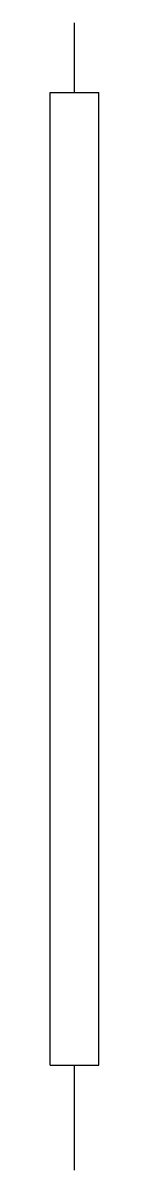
# Model space of a CAD drawing. Header units: millimetres. Extents: x 0 to 48, y -42 to 1095.
import ezdxf

# ---------------------------------------------------------------- set-up
doc = ezdxf.new("R2010")
doc.units = ezdxf.units.MM
doc.layers.add('KwikScaf Matrix', color=7, linetype='Continuous')

# ---------------------------------------------------------------- blocks, each defined once
blk = doc.blocks.new('2D Cross Brace 1.3 Metre D')
at = {"color": 0}
for p, q in [((24, 1026.2), (24, 1095.2)), ((0, 61.6), (0, 1026.2)), ((0, 1026.2), (48, 1026.2)), ((48, 61.6), (48, 1026.2)), ((0, 61.6), (48, 61.6)), ((24, -42.3), (24, 61.6))]:
    blk.add_line(p, q, dxfattribs=at)

msp = doc.modelspace()

# ---------------------------------------------------------------- block references
at = {"layer": 'KwikScaf Matrix'}
msp.add_blockref('2D Cross Brace 1.3 Metre D', (0, 0), dxfattribs=at)

doc.saveas('drawing.dxf')
